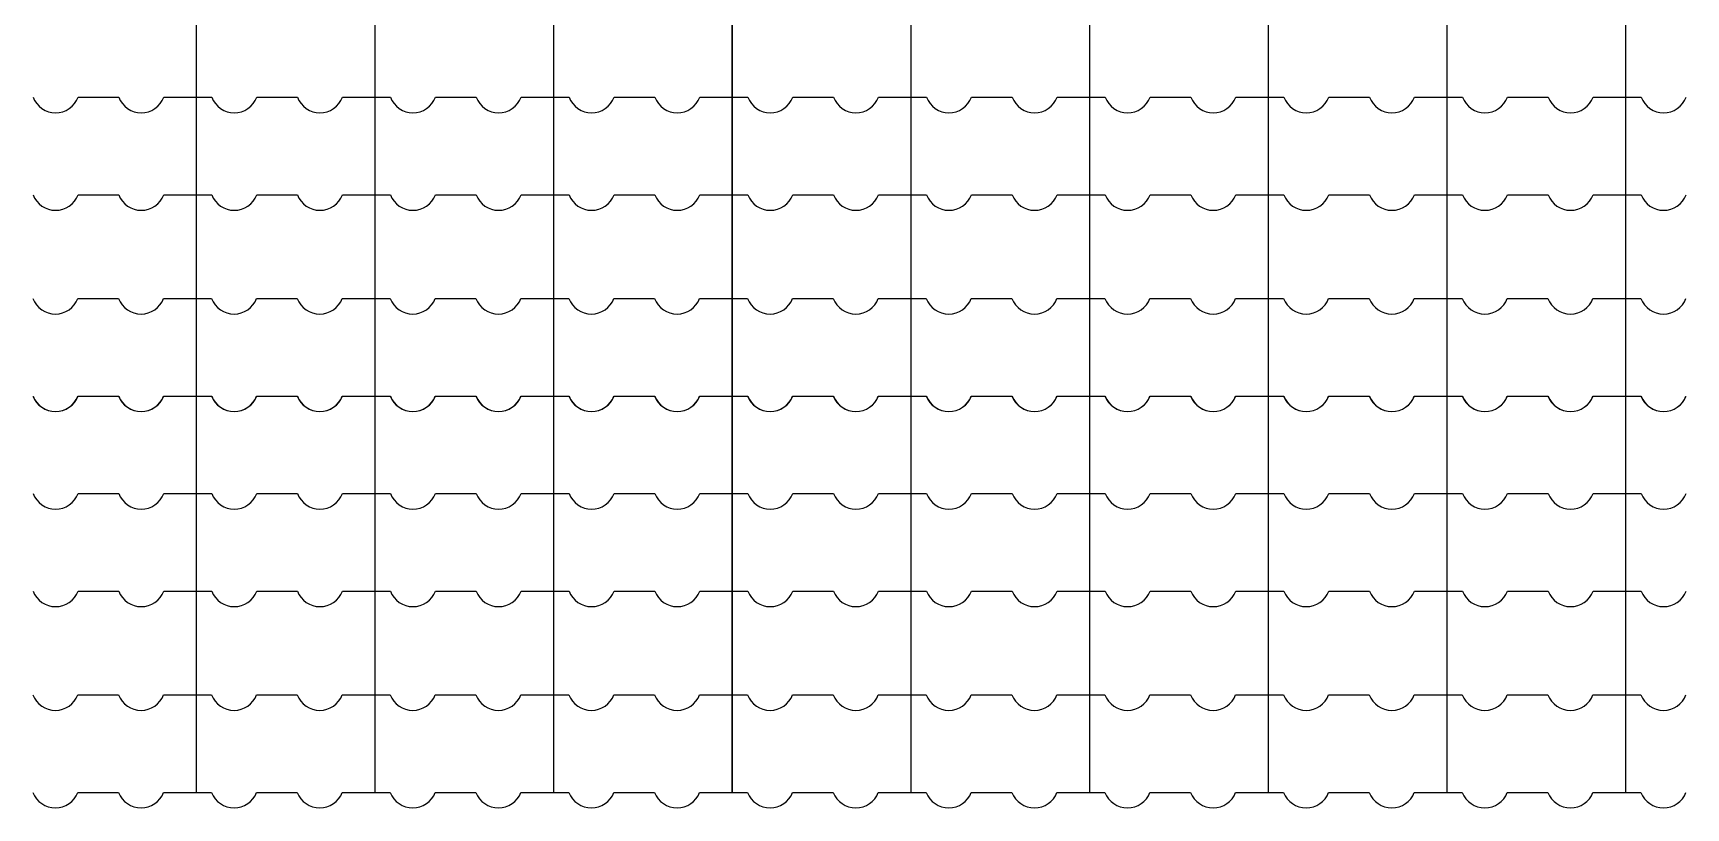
# Model space of a CAD drawing. Extents: x -29 to 75, y 16 to 65.
# Drawn here: x -13.719 to -11.683, y 55.573 to 56.526 of the extents above; entities that cross this region are included whole.
import ezdxf

# ---------------------------------------------------------------- set-up
doc = ezdxf.new("R2010")
doc.units = 0
doc.header["$MEASUREMENT"] = 0
doc.layers.add('CORTE', color=244, linetype='CONTINUOUS')
doc.layers.add('VISTAP', color=244, linetype='CONTINUOUS')

msp = doc.modelspace()

# ---------------------------------------------------------------- linework, layer by layer
at = {"layer": 'CORTE', "color": 1, "linetype": 'Continuous'}
for p, q in [((-13.5178, 56.8004), (-13.5178, 56.0792)), ((-13.2978, 56.7987), (-13.2978, 56.0792)), ((-11.9778, 56.8004), (-11.9778, 56.0792)), ((-11.7578, 56.7987), (-11.7578, 56.0792)), ((-13.0778, 56.6887), (-13.0778, 56.0792)), ((-12.6378, 56.6923), (-12.6378, 56.0792)), ((-12.1978, 56.6923), (-12.1978, 56.0792)), ((-12.8578, 56.5841), (-12.8578, 56.0792)), ((-12.8578, 56.5789), (-12.8578, 56.2068)), ((-12.4178, 56.5841), (-12.4178, 56.0792)), ((-12.8578, 56.5668), (-12.8578, 56.0792)), ((-13.6631, 56.4468), (-13.613, 56.4468)), ((-13.5576, 56.4468), (-13.5178, 56.4468)), ((-13.5178, 56.4468), (-13.4985, 56.4468)), ((-13.4431, 56.4468), (-13.393, 56.4468)), ((-13.3376, 56.4468), (-13.2978, 56.4468)), ((-13.2978, 56.4468), (-13.2785, 56.4468)), ((-13.2231, 56.4468), (-13.173, 56.4468)), ((-13.1176, 56.4468), (-13.0778, 56.4468)), ((-13.0778, 56.4468), (-13.0585, 56.4468)), ((-13.0031, 56.4468), (-12.953, 56.4468)), ((-12.8976, 56.4468), (-12.8578, 56.4468)), ((-12.8976, 56.4468), (-12.8578, 56.4468)), ((-12.8976, 56.4468), (-12.8578, 56.4468)), ((-12.8578, 56.4468), (-12.8385, 56.4468)), ((-12.7831, 56.4468), (-12.733, 56.4468)), ((-12.6776, 56.4468), (-12.6378, 56.4468)), ((-12.6378, 56.4468), (-12.6185, 56.4468)), ((-12.5631, 56.4468), (-12.513, 56.4468)), ((-12.4576, 56.4468), (-12.4178, 56.4468)), ((-12.4576, 56.4468), (-12.4178, 56.4468)), ((-12.4178, 56.4468), (-12.3985, 56.4468)), ((-12.4178, 56.4468), (-12.3985, 56.4468)), ((-12.3431, 56.4468), (-12.293, 56.4468)), ((-12.2376, 56.4468), (-12.1978, 56.4468)), ((-12.1978, 56.4468), (-12.1785, 56.4468)), ((-12.1231, 56.4468), (-12.073, 56.4468)), ((-12.0176, 56.4468), (-11.9778, 56.4468)), ((-11.9778, 56.4468), (-11.9585, 56.4468)), ((-11.9031, 56.4468), (-11.853, 56.4468)), ((-11.7976, 56.4468), (-11.7578, 56.4468)), ((-11.7578, 56.4468), (-11.7385, 56.4468)), ((-13.6631, 56.3268), (-13.613, 56.3268)), ((-13.5576, 56.3268), (-13.5178, 56.3268)), ((-13.5178, 56.3268), (-13.4985, 56.3268)), ((-13.4431, 56.3268), (-13.393, 56.3268)), ((-13.3376, 56.3268), (-13.2978, 56.3268)), ((-13.2978, 56.3268), (-13.2785, 56.3268)), ((-13.2231, 56.3268), (-13.173, 56.3268)), ((-13.1176, 56.3268), (-13.0778, 56.3268)), ((-13.0778, 56.3268), (-13.0585, 56.3268)), ((-13.0031, 56.3268), (-12.953, 56.3268)), ((-12.8976, 56.3268), (-12.8578, 56.3268)), ((-12.8976, 56.3268), (-12.8578, 56.3268)), ((-12.8976, 56.3268), (-12.8578, 56.3268)), ((-12.8578, 56.3268), (-12.8385, 56.3268)), ((-12.7831, 56.3268), (-12.733, 56.3268)), ((-12.6776, 56.3268), (-12.6378, 56.3268)), ((-12.6378, 56.3268), (-12.6185, 56.3268)), ((-12.5631, 56.3268), (-12.513, 56.3268)), ((-12.4576, 56.3268), (-12.4178, 56.3268)), ((-12.4576, 56.3268), (-12.4178, 56.3268)), ((-12.4178, 56.3268), (-12.3985, 56.3268)), ((-12.4178, 56.3268), (-12.3985, 56.3268)), ((-12.3431, 56.3268), (-12.293, 56.3268)), ((-12.2376, 56.3268), (-12.1978, 56.3268)), ((-12.1978, 56.3268), (-12.1785, 56.3268)), ((-12.1231, 56.3268), (-12.073, 56.3268)), ((-12.0176, 56.3268), (-11.9778, 56.3268)), ((-11.9778, 56.3268), (-11.9585, 56.3268)), ((-11.9031, 56.3268), (-11.853, 56.3268)), ((-11.7976, 56.3268), (-11.7578, 56.3268)), ((-11.7578, 56.3268), (-11.7385, 56.3268)), ((-13.6633, 56.1992), (-13.6132, 56.1992)), ((-13.5578, 56.1992), (-13.518, 56.1992)), ((-13.518, 56.1992), (-13.4987, 56.1992)), ((-13.4433, 56.1992), (-13.3932, 56.1992)), ((-13.3378, 56.1992), (-13.298, 56.1992)), ((-13.298, 56.1992), (-13.2787, 56.1992)), ((-13.2233, 56.1992), (-13.1732, 56.1992)), ((-13.1178, 56.1992), (-13.078, 56.1992)), ((-13.078, 56.1992), (-13.0587, 56.1992)), ((-13.0033, 56.1992), (-12.9532, 56.1992)), ((-12.8978, 56.1992), (-12.858, 56.1992)), ((-12.8978, 56.1992), (-12.858, 56.1992)), ((-12.8978, 56.1992), (-12.858, 56.1992)), ((-12.858, 56.1992), (-12.8387, 56.1992)), ((-12.7833, 56.1992), (-12.7332, 56.1992)), ((-12.6778, 56.1992), (-12.638, 56.1992)), ((-12.638, 56.1992), (-12.6187, 56.1992)), ((-12.5633, 56.1992), (-12.5132, 56.1992)), ((-12.4578, 56.1992), (-12.418, 56.1992)), ((-12.4578, 56.1992), (-12.418, 56.1992)), ((-12.418, 56.1992), (-12.3987, 56.1992)), ((-12.418, 56.1992), (-12.3987, 56.1992)), ((-12.3433, 56.1992), (-12.2932, 56.1992)), ((-12.2378, 56.1992), (-12.198, 56.1992)), ((-12.198, 56.1992), (-12.1787, 56.1992)), ((-12.1233, 56.1992), (-12.0732, 56.1992)), ((-12.0178, 56.1992), (-11.978, 56.1992)), ((-11.978, 56.1992), (-11.9587, 56.1992)), ((-11.9033, 56.1992), (-11.8532, 56.1992)), ((-11.7978, 56.1992), (-11.758, 56.1992)), ((-11.758, 56.1992), (-11.7387, 56.1992)), ((-13.6633, 56.0792), (-13.6132, 56.0792)), ((-13.6631, 56.0792), (-13.613, 56.0792)), ((-13.5578, 56.0792), (-13.518, 56.0792)), ((-13.5576, 56.0792), (-13.5178, 56.0792)), ((-13.518, 56.0792), (-13.4987, 56.0792)), ((-13.5178, 56.0792), (-13.4985, 56.0792)), ((-13.5178, 56.0792), (-13.5178, 55.5916)), ((-13.4433, 56.0792), (-13.3932, 56.0792)), ((-13.4431, 56.0792), (-13.393, 56.0792)), ((-13.3378, 56.0792), (-13.298, 56.0792)), ((-13.3376, 56.0792), (-13.2978, 56.0792)), ((-13.298, 56.0792), (-13.2787, 56.0792)), ((-13.2978, 56.0792), (-13.2785, 56.0792)), ((-13.2978, 56.0792), (-13.2978, 55.5916)), ((-13.2233, 56.0792), (-13.1732, 56.0792)), ((-13.2231, 56.0792), (-13.173, 56.0792)), ((-13.1178, 56.0792), (-13.078, 56.0792)), ((-13.1176, 56.0792), (-13.0778, 56.0792)), ((-13.078, 56.0792), (-13.0587, 56.0792)), ((-13.0778, 56.0792), (-13.0585, 56.0792)), ((-13.0778, 56.0792), (-13.0778, 55.5916)), ((-13.0033, 56.0792), (-12.9532, 56.0792)), ((-13.0031, 56.0792), (-12.953, 56.0792)), ((-12.8978, 56.0792), (-12.858, 56.0792)), ((-12.8978, 56.0792), (-12.8578, 56.0792)), ((-12.8978, 56.0792), (-12.858, 56.0792)), ((-12.8976, 56.0792), (-12.8578, 56.0792)), ((-12.8976, 56.0792), (-12.8578, 56.0792)), ((-12.8976, 56.0792), (-12.8578, 56.0792)), ((-12.858, 56.0792), (-12.8387, 56.0792)), ((-12.8578, 56.0792), (-12.8385, 56.0792)), ((-12.8578, 56.0792), (-12.8578, 55.7192)), ((-12.8578, 56.0792), (-12.8578, 55.5916)), ((-12.8578, 56.0792), (-12.8578, 55.5916)), ((-12.8578, 56.0792), (-12.8578, 55.5916)), ((-12.7833, 56.0792), (-12.7332, 56.0792)), ((-12.7831, 56.0792), (-12.733, 56.0792)), ((-12.6778, 56.0792), (-12.638, 56.0792)), ((-12.6776, 56.0792), (-12.6378, 56.0792)), ((-12.638, 56.0792), (-12.6187, 56.0792)), ((-12.6378, 56.0792), (-12.6185, 56.0792)), ((-12.6378, 56.0792), (-12.6378, 55.5916)), ((-12.5633, 56.0792), (-12.5132, 56.0792)), ((-12.5631, 56.0792), (-12.513, 56.0792)), ((-12.4578, 56.0792), (-12.418, 56.0792)), ((-12.4578, 56.0792), (-12.418, 56.0792)), ((-12.4576, 56.0792), (-12.4178, 56.0792)), ((-12.4576, 56.0792), (-12.4178, 56.0792)), ((-12.418, 56.0792), (-12.3987, 56.0792)), ((-12.418, 56.0792), (-12.3987, 56.0792)), ((-12.4178, 56.0792), (-12.3985, 56.0792)), ((-12.4178, 56.0792), (-12.3985, 56.0792)), ((-12.4178, 56.0792), (-12.4178, 55.5916)), ((-12.4178, 56.0792), (-12.4178, 55.5916)), ((-12.3433, 56.0792), (-12.2932, 56.0792)), ((-12.3431, 56.0792), (-12.293, 56.0792)), ((-12.2378, 56.0792), (-12.198, 56.0792)), ((-12.2376, 56.0792), (-12.1978, 56.0792)), ((-12.198, 56.0792), (-12.1787, 56.0792)), ((-12.1978, 56.0792), (-12.1785, 56.0792)), ((-12.1978, 56.0792), (-12.1978, 55.5916)), ((-12.1233, 56.0792), (-12.0732, 56.0792)), ((-12.1231, 56.0792), (-12.073, 56.0792)), ((-12.0178, 56.0792), (-11.978, 56.0792)), ((-12.0176, 56.0792), (-11.9778, 56.0792)), ((-11.978, 56.0792), (-11.9587, 56.0792)), ((-11.9778, 56.0792), (-11.9585, 56.0792)), ((-11.9778, 56.0792), (-11.9778, 55.5916)), ((-11.9033, 56.0792), (-11.8532, 56.0792)), ((-11.9031, 56.0792), (-11.853, 56.0792)), ((-11.7978, 56.0792), (-11.758, 56.0792)), ((-11.7976, 56.0792), (-11.7578, 56.0792)), ((-11.758, 56.0792), (-11.7387, 56.0792)), ((-11.7578, 56.0792), (-11.7385, 56.0792)), ((-11.7578, 56.0792), (-11.7578, 55.5916)), ((-13.6631, 55.9592), (-13.613, 55.9592)), ((-13.5576, 55.9592), (-13.5178, 55.9592)), ((-13.5178, 55.9592), (-13.4985, 55.9592)), ((-13.4431, 55.9592), (-13.393, 55.9592)), ((-13.3376, 55.9592), (-13.2978, 55.9592)), ((-13.2978, 55.9592), (-13.2785, 55.9592)), ((-13.2231, 55.9592), (-13.173, 55.9592)), ((-13.1176, 55.9592), (-13.0778, 55.9592)), ((-13.0778, 55.9592), (-13.0585, 55.9592)), ((-13.0031, 55.9592), (-12.953, 55.9592)), ((-12.8976, 55.9592), (-12.8578, 55.9592)), ((-12.8976, 55.9592), (-12.8578, 55.9592)), ((-12.8578, 55.9592), (-12.8385, 55.9592)), ((-12.7831, 55.9592), (-12.733, 55.9592)), ((-12.6776, 55.9592), (-12.6378, 55.9592)), ((-12.6378, 55.9592), (-12.6185, 55.9592)), ((-12.5631, 55.9592), (-12.513, 55.9592)), ((-12.4576, 55.9592), (-12.4178, 55.9592)), ((-12.4576, 55.9592), (-12.4178, 55.9592)), ((-12.4178, 55.9592), (-12.3985, 55.9592)), ((-12.4178, 55.9592), (-12.3985, 55.9592)), ((-12.3431, 55.9592), (-12.293, 55.9592)), ((-12.2376, 55.9592), (-12.1978, 55.9592)), ((-12.1978, 55.9592), (-12.1785, 55.9592)), ((-12.1231, 55.9592), (-12.073, 55.9592)), ((-12.0176, 55.9592), (-11.9778, 55.9592)), ((-11.9778, 55.9592), (-11.9585, 55.9592)), ((-11.9031, 55.9592), (-11.853, 55.9592)), ((-11.7976, 55.9592), (-11.7578, 55.9592)), ((-11.7578, 55.9592), (-11.7385, 55.9592)), ((-13.6631, 55.8392), (-13.613, 55.8392)), ((-13.5576, 55.8392), (-13.5178, 55.8392)), ((-13.5178, 55.8392), (-13.4985, 55.8392)), ((-13.4431, 55.8392), (-13.393, 55.8392)), ((-13.3376, 55.8392), (-13.2978, 55.8392)), ((-13.2978, 55.8392), (-13.2785, 55.8392)), ((-13.2231, 55.8392), (-13.173, 55.8392)), ((-13.1176, 55.8392), (-13.0778, 55.8392)), ((-13.0778, 55.8392), (-13.0585, 55.8392)), ((-13.0031, 55.8392), (-12.953, 55.8392)), ((-12.8976, 55.8392), (-12.8578, 55.8392)), ((-12.8976, 55.8392), (-12.8578, 55.8392)), ((-12.8578, 55.8392), (-12.8385, 55.8392)), ((-12.7831, 55.8392), (-12.733, 55.8392)), ((-12.6776, 55.8392), (-12.6378, 55.8392)), ((-12.6378, 55.8392), (-12.6185, 55.8392)), ((-12.5631, 55.8392), (-12.513, 55.8392)), ((-12.4576, 55.8392), (-12.4178, 55.8392)), ((-12.4576, 55.8392), (-12.4178, 55.8392)), ((-12.4178, 55.8392), (-12.3985, 55.8392)), ((-12.4178, 55.8392), (-12.3985, 55.8392)), ((-12.3431, 55.8392), (-12.293, 55.8392)), ((-12.2376, 55.8392), (-12.1978, 55.8392)), ((-12.1978, 55.8392), (-12.1785, 55.8392)), ((-12.1231, 55.8392), (-12.073, 55.8392)), ((-12.0176, 55.8392), (-11.9778, 55.8392)), ((-11.9778, 55.8392), (-11.9585, 55.8392)), ((-11.9031, 55.8392), (-11.853, 55.8392)), ((-11.7976, 55.8392), (-11.7578, 55.8392)), ((-11.7578, 55.8392), (-11.7385, 55.8392)), ((-13.6633, 55.7116), (-13.6132, 55.7116)), ((-13.5578, 55.7116), (-13.518, 55.7116)), ((-13.518, 55.7116), (-13.4987, 55.7116)), ((-13.4433, 55.7116), (-13.3932, 55.7116)), ((-13.3378, 55.7116), (-13.298, 55.7116)), ((-13.298, 55.7116), (-13.2787, 55.7116)), ((-13.2233, 55.7116), (-13.1732, 55.7116)), ((-13.1178, 55.7116), (-13.078, 55.7116)), ((-13.078, 55.7116), (-13.0587, 55.7116)), ((-13.0033, 55.7116), (-12.9532, 55.7116)), ((-12.8978, 55.7116), (-12.858, 55.7116)), ((-12.8978, 55.7116), (-12.858, 55.7116)), ((-12.858, 55.7116), (-12.8387, 55.7116)), ((-12.7833, 55.7116), (-12.7332, 55.7116)), ((-12.6778, 55.7116), (-12.638, 55.7116)), ((-12.638, 55.7116), (-12.6187, 55.7116)), ((-12.5633, 55.7116), (-12.5132, 55.7116)), ((-12.4578, 55.7116), (-12.418, 55.7116)), ((-12.4578, 55.7116), (-12.418, 55.7116)), ((-12.418, 55.7116), (-12.3987, 55.7116)), ((-12.418, 55.7116), (-12.3987, 55.7116)), ((-12.3433, 55.7116), (-12.2932, 55.7116)), ((-12.2378, 55.7116), (-12.198, 55.7116)), ((-12.198, 55.7116), (-12.1787, 55.7116)), ((-12.1233, 55.7116), (-12.0732, 55.7116)), ((-12.0178, 55.7116), (-11.978, 55.7116)), ((-11.978, 55.7116), (-11.9587, 55.7116)), ((-11.9033, 55.7116), (-11.8532, 55.7116)), ((-11.7978, 55.7116), (-11.758, 55.7116)), ((-11.758, 55.7116), (-11.7387, 55.7116)), ((-13.6633, 55.5916), (-13.6132, 55.5916)), ((-13.5578, 55.5916), (-13.518, 55.5916)), ((-13.518, 55.5916), (-13.4987, 55.5916)), ((-13.4433, 55.5916), (-13.3932, 55.5916)), ((-13.3378, 55.5916), (-13.298, 55.5916)), ((-13.298, 55.5916), (-13.2787, 55.5916)), ((-13.2233, 55.5916), (-13.1732, 55.5916)), ((-13.1178, 55.5916), (-13.078, 55.5916)), ((-13.078, 55.5916), (-13.0587, 55.5916)), ((-13.0033, 55.5916), (-12.9532, 55.5916)), ((-12.8978, 55.5916), (-12.858, 55.5916)), ((-12.8978, 55.5916), (-12.8578, 55.5916)), ((-12.858, 55.5916), (-12.8387, 55.5916)), ((-12.7833, 55.5916), (-12.7332, 55.5916)), ((-12.6778, 55.5916), (-12.638, 55.5916)), ((-12.638, 55.5916), (-12.6187, 55.5916)), ((-12.5633, 55.5916), (-12.5132, 55.5916)), ((-12.4578, 55.5916), (-12.418, 55.5916)), ((-12.4578, 55.5916), (-12.418, 55.5916)), ((-12.418, 55.5916), (-12.3987, 55.5916)), ((-12.418, 55.5916), (-12.3987, 55.5916)), ((-12.3433, 55.5916), (-12.2932, 55.5916)), ((-12.2378, 55.5916), (-12.198, 55.5916)), ((-12.198, 55.5916), (-12.1787, 55.5916)), ((-12.1233, 55.5916), (-12.0732, 55.5916)), ((-12.0178, 55.5916), (-11.978, 55.5916)), ((-11.978, 55.5916), (-11.9587, 55.5916)), ((-11.9033, 55.5916), (-11.8532, 55.5916)), ((-11.7978, 55.5916), (-11.758, 55.5916)), ((-11.758, 55.5916), (-11.7387, 55.5916))]:
    msp.add_line(p, q, dxfattribs=at)
for centre in [(-13.6908, 56.4575), (-13.5853, 56.4575), (-13.4708, 56.4575), (-13.3653, 56.4575), (-13.2508, 56.4575), (-13.1453, 56.4575), (-13.0308, 56.4575), (-12.9253, 56.4575), (-12.8108, 56.4575), (-12.7053, 56.4575), (-12.5908, 56.4575), (-12.4853, 56.4575), (-12.3708, 56.4575), (-12.3708, 56.4575), (-12.2653, 56.4575), (-12.1508, 56.4575), (-12.0453, 56.4575), (-11.9308, 56.4575), (-11.8253, 56.4575), (-11.7108, 56.4575), (-13.6908, 56.3375), (-13.5853, 56.3375), (-13.4708, 56.3375), (-13.3653, 56.3375), (-13.2508, 56.3375), (-13.1453, 56.3375), (-13.0308, 56.3375), (-12.9253, 56.3375), (-12.8108, 56.3375), (-12.7053, 56.3375), (-12.5908, 56.3375), (-12.4853, 56.3375), (-12.3708, 56.3375), (-12.3708, 56.3375), (-12.2653, 56.3375), (-12.1508, 56.3375), (-12.0453, 56.3375), (-11.9308, 56.3375), (-11.8253, 56.3375), (-11.7108, 56.3375), (-13.691, 56.2099), (-13.5855, 56.2099), (-13.471, 56.2099), (-13.3655, 56.2099), (-13.251, 56.2099), (-13.1455, 56.2099), (-13.031, 56.2099), (-12.9255, 56.2099), (-12.811, 56.2099), (-12.7055, 56.2099), (-12.591, 56.2099), (-12.4855, 56.2099), (-12.371, 56.2099), (-12.371, 56.2099), (-12.2655, 56.2099), (-12.151, 56.2099), (-12.0455, 56.2099), (-11.931, 56.2099), (-11.8255, 56.2099), (-11.711, 56.2099), (-13.691, 56.0899), (-13.6908, 56.0899), (-13.5855, 56.0899), (-13.5853, 56.0899), (-13.471, 56.0899), (-13.4708, 56.0899), (-13.3655, 56.0899), (-13.3653, 56.0899), (-13.251, 56.0899), (-13.2508, 56.0899), (-13.1455, 56.0899), (-13.1453, 56.0899), (-13.031, 56.0899), (-13.0308, 56.0899), (-12.9255, 56.0899), (-12.9253, 56.0899), (-12.811, 56.0899), (-12.8108, 56.0899), (-12.7055, 56.0899), (-12.7053, 56.0899), (-12.591, 56.0899), (-12.5908, 56.0899), (-12.4855, 56.0899), (-12.4853, 56.0899), (-12.371, 56.0899), (-12.371, 56.0899), (-12.3708, 56.0899), (-12.3708, 56.0899), (-12.2655, 56.0899), (-12.2653, 56.0899), (-12.151, 56.0899), (-12.1508, 56.0899), (-12.0455, 56.0899), (-12.0453, 56.0899), (-11.931, 56.0899), (-11.9308, 56.0899), (-11.8255, 56.0899), (-11.8253, 56.0899), (-11.711, 56.0899), (-11.7108, 56.0899), (-13.6908, 55.9699), (-13.5853, 55.9699), (-13.4708, 55.9699), (-13.3653, 55.9699), (-13.2508, 55.9699), (-13.1453, 55.9699), (-13.0308, 55.9699), (-12.9253, 55.9699), (-12.8108, 55.9699), (-12.7053, 55.9699), (-12.5908, 55.9699), (-12.4853, 55.9699), (-12.3708, 55.9699), (-12.3708, 55.9699), (-12.2653, 55.9699), (-12.1508, 55.9699), (-12.0453, 55.9699), (-11.9308, 55.9699), (-11.8253, 55.9699), (-11.7108, 55.9699), (-13.6908, 55.8499), (-13.5853, 55.8499), (-13.4708, 55.8499), (-13.3653, 55.8499), (-13.2508, 55.8499), (-13.1453, 55.8499), (-13.0308, 55.8499), (-12.9253, 55.8499), (-12.8108, 55.8499), (-12.7053, 55.8499), (-12.5908, 55.8499), (-12.4853, 55.8499), (-12.3708, 55.8499), (-12.3708, 55.8499), (-12.2653, 55.8499), (-12.1508, 55.8499), (-12.0453, 55.8499), (-11.9308, 55.8499), (-11.8253, 55.8499), (-11.7108, 55.8499), (-13.691, 55.7223), (-13.5855, 55.7223), (-13.471, 55.7223), (-13.3655, 55.7223), (-13.251, 55.7223), (-13.1455, 55.7223), (-13.031, 55.7223), (-12.9255, 55.7223), (-12.811, 55.7223), (-12.7055, 55.7223), (-12.591, 55.7223), (-12.4855, 55.7223), (-12.371, 55.7223), (-12.371, 55.7223), (-12.2655, 55.7223), (-12.151, 55.7223), (-12.0455, 55.7223), (-11.931, 55.7223), (-11.8255, 55.7223), (-11.711, 55.7223), (-13.691, 55.6023), (-13.5855, 55.6023), (-13.471, 55.6023), (-13.3655, 55.6023), (-13.251, 55.6023), (-13.1455, 55.6023), (-13.031, 55.6023), (-12.9255, 55.6023), (-12.811, 55.6023), (-12.7055, 55.6023), (-12.591, 55.6023), (-12.4855, 55.6023), (-12.371, 55.6023), (-12.371, 55.6023), (-12.2655, 55.6023), (-12.151, 55.6023), (-12.0455, 55.6023), (-11.931, 55.6023), (-11.8255, 55.6023), (-11.711, 55.6023)]:
    msp.add_arc(centre, 0.0297, 201.0517, 338.9483, dxfattribs=at)
at = {"layer": 'VISTAP', "color": 1, "linetype": 'Continuous'}
for p, q in [((-12.8578, 56.0792), (-12.8578, 56.5668)), ((-12.8578, 55.5916), (-12.8578, 56.0792))]:
    msp.add_line(p, q, dxfattribs=at)

doc.saveas('drawing.dxf')
